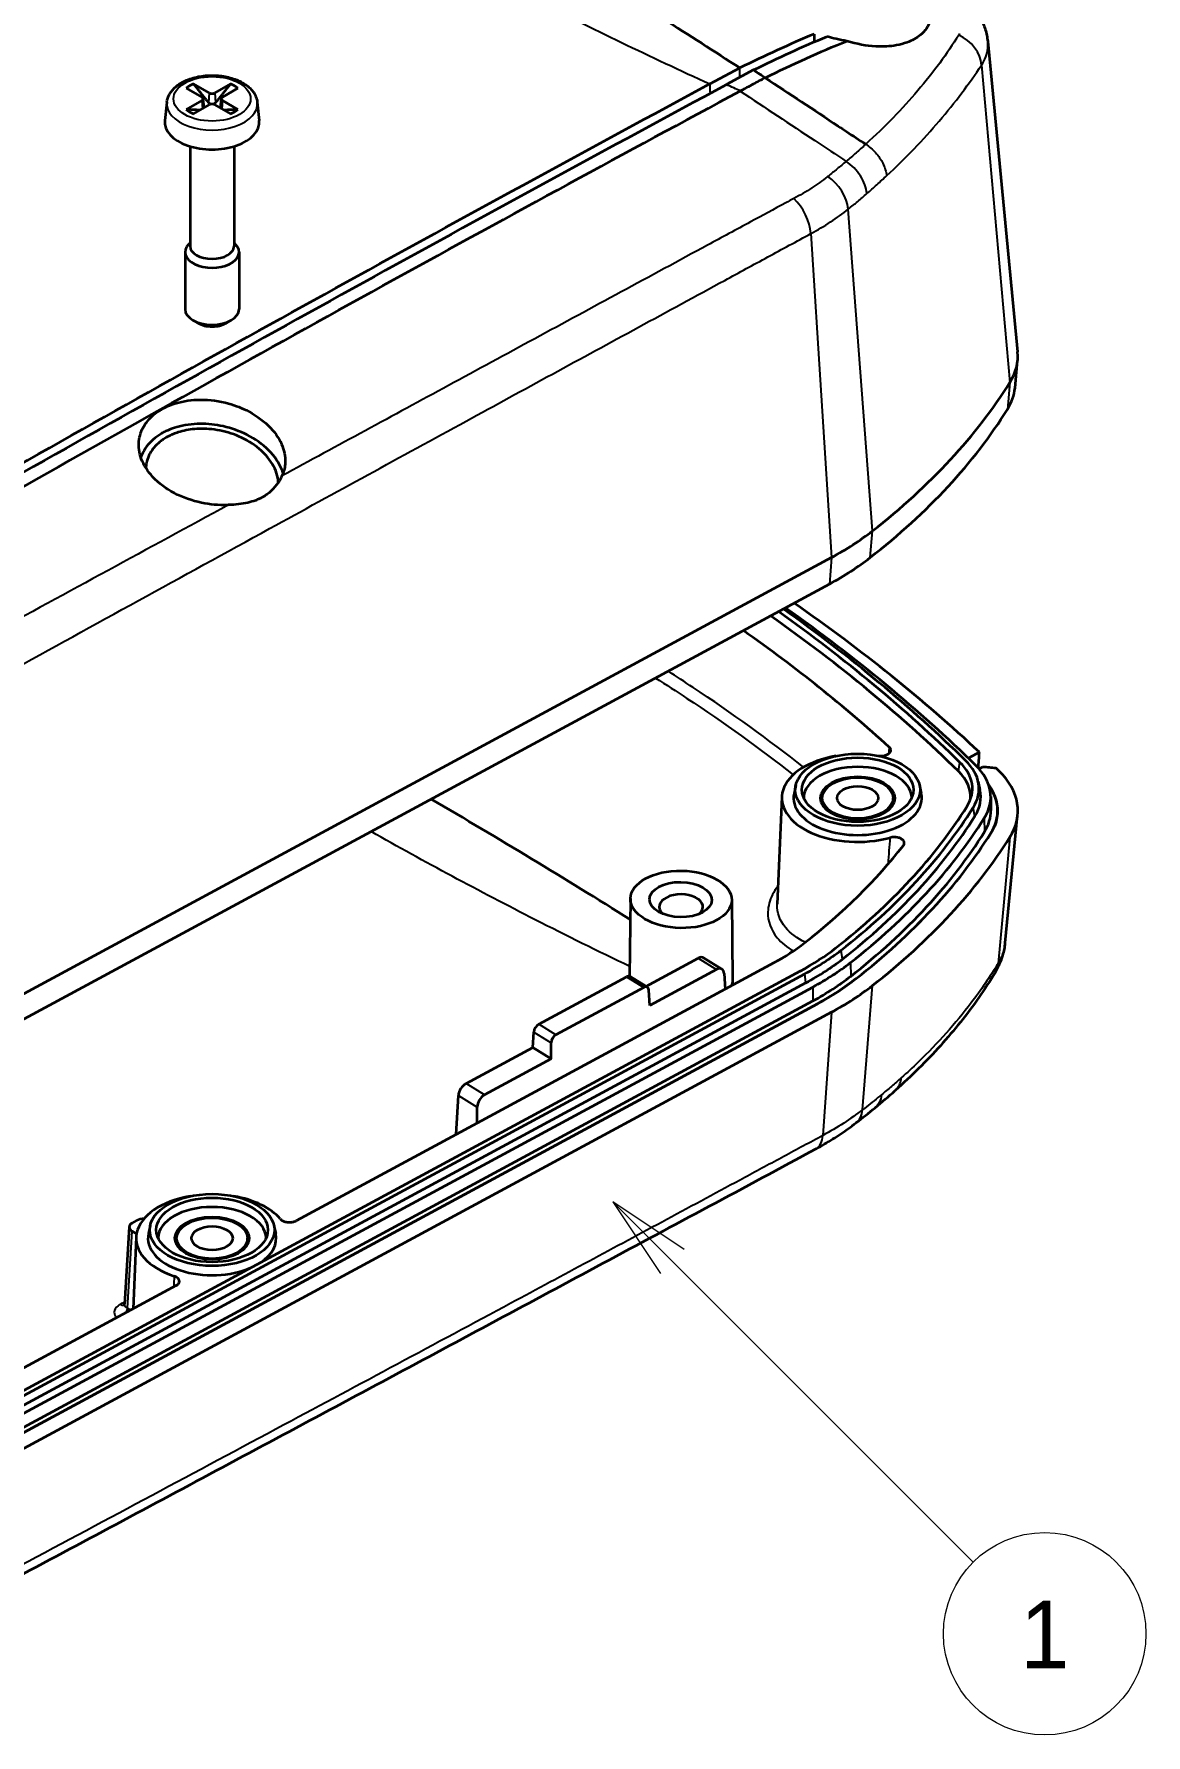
# Model space of a CAD drawing. Header units: millimetres. Extents: x 0 to 1594, y 0 to 281.
# Drawn here: x 292.4 to 325.3, y 104.4 to 154.8 of the extents above; entities that cross this region are included whole.
import ezdxf

# ---------------------------------------------------------------- set-up
doc = ezdxf.new("R2010")
doc.units = ezdxf.units.MM
doc.layers.add('Symbol (TK)', color=100, linetype='Continuous', lineweight=18, true_color=0x00ff3f)
doc.layers.add('Visible (ISO)', color=7, linetype='Continuous', lineweight=35)
doc.layers.add('Visible Narrow (ISO)', color=7, linetype='Continuous', lineweight=25)
doc.styles.add('Note Text (TK2)', font='')
doc.styles.get('Note Text (TK2)').set_extended_font_data('MS PGothic')

# ---------------------------------------------------------------- blocks, each defined once
blk = doc.blocks.new('バルーン1')
at = {"layer": 'Symbol (TK)', "color": 100, "true_color": 0x00ff40}
for p, q in [((325.77, 126.443), (324.002, 128.211)), ((326.123, 126.797), (324.002, 128.211)), ((324.002, 128.211), (325.416, 126.09)), ((325.77, 126.443), (334.689, 117.524))]:
    blk.add_line(p, q, dxfattribs=at)
at = {"layer": 'Symbol (TK)'}
blk.add_circle((336.802, 115.411), 3, dxfattribs=at)
at = {"layer": 'Symbol (TK)', "color": 7, "insert": (336.802, 115.388), "char_height": 2, "attachment_point": 5, "style": 'Note Text (TK2)'}
blk.add_mtext('1', dxfattribs=at)

msp = doc.modelspace()

# ---------------------------------------------------------------- linework, layer by layer
at = {"layer": 'Visible (ISO)'}
for p, q in [((320.613, 154.5914), (321.5005, 145.3982)), ((312.3834, 153.3341), (313.267, 153.8078)), ((313.6755, 153.7483), (312.8706, 153.3167)), ((297.5507, 153.0689), (297.0869, 153.3353)), ((298.1794, 153.3353), (297.7156, 153.0689)), ((296.2941, 152.7923), (296.2358, 152.2494)), ((296.8677, 153.2088), (297.3291, 152.941)), ((297.3291, 152.8458), (296.8677, 152.578)), ((297.3629, 152.8976), (297.392, 152.6267)), ((297.9034, 152.8976), (297.8743, 152.6267)), ((297.9372, 152.941), (298.3986, 153.2088)), ((298.3986, 152.578), (297.9372, 152.8458)), ((298.9722, 152.7923), (299.0304, 152.2494)), ((297.0869, 152.4515), (297.5507, 152.7179)), ((297.7156, 152.7179), (298.1794, 152.4515)), ((296.9831, 151.4835), (296.9831, 148.5252)), ((298.2831, 151.4835), (298.2831, 148.5252)), ((316.9985, 151.549), (316.9987, 151.5488)), ((296.8331, 148.3498), (296.8331, 146.6593)), ((296.9831, 148.6243), (296.9376, 148.578)), ((298.2831, 148.6243), (298.3287, 148.578)), ((298.4331, 148.3498), (298.4331, 146.6593)), ((297.2191, 146.2451), (297.0672, 146.3329)), ((298.0472, 146.2451), (298.1991, 146.3329)), ((321.4219, 144.3272), (321.5005, 145.1412)), ((315.9808, 139.2998), (284.38, 122.2321)), ((315.927, 138.5165), (284.3262, 121.4488)), ((320.3681, 133.5311), (320.0438, 133.3523)), ((320.355, 133.0423), (320.4722, 133.1028)), ((320.3316, 132.6557), (320.384, 132.4145)), ((314.5111, 132.2069), (314.3753, 129.0334)), ((314.9277, 132.5527), (314.8752, 132.3116)), ((315.7104, 131.9855), (315.7104, 132.1748)), ((317.8104, 131.9855), (317.8104, 132.1748)), ((318.5931, 132.5527), (318.6455, 132.3116)), ((320.7022, 132.2172), (320.7066, 131.8089)), ((321.1347, 127.8797), (321.5005, 131.669)), ((310.0277, 129.193), (310.0031, 126.8898)), ((313.0282, 129.1598), (313.0534, 126.797)), ((315.0605, 127.0488), (283.4597, 109.9811)), ((310.4881, 126.5929), (312.0364, 127.4291)), ((312.5805, 127.0933), (310.6013, 126.0243)), ((312.1918, 127.4408), (312.7403, 127.1023)), ((314.2729, 127.2899), (312.834, 126.5128)), ((283.5923, 109.8992), (315.1932, 126.9669)), ((315.2293, 126.6996), (283.6285, 109.6319)), ((283.8304, 109.5073), (315.4313, 126.575)), ((312.834, 126.5128), (305.488, 122.5451)), ((307.3141, 125.4703), (309.9149, 126.875)), ((310.4232, 126.5612), (307.8225, 125.1566)), ((310.0184, 126.8828), (310.5297, 126.5672)), ((312.8064, 126.9709), (312.834, 126.5128)), ((283.8334, 109.0972), (315.4343, 126.1649)), ((283.9701, 109.0129), (315.5709, 126.0806)), ((315.5709, 126.0806), (283.9701, 109.0129)), ((310.6013, 126.0243), (310.5738, 126.4796)), ((315.9808, 125.8276), (284.38, 108.7599)), ((307.1361, 124.7825), (307.1635, 125.2367)), ((305.1568, 123.7135), (307.1361, 124.7825)), ((307.1361, 124.7825), (307.6802, 124.4466)), ((307.6802, 124.4466), (307.6811, 124.9173)), ((307.6802, 124.4466), (305.7009, 123.3776)), ((304.8609, 122.2065), (304.9309, 123.3631)), ((305.488, 122.5451), (305.4889, 123.0187)), ((305.488, 122.5451), (300.1292, 119.6508)), ((295.1766, 119.4681), (295.0381, 117.1787)), ((295.2642, 119.5814), (295.4059, 119.66)), ((295.8004, 119.5092), (295.748, 119.2681)), ((299.4658, 119.5092), (299.5183, 119.2681)), ((295.3952, 119.2656), (295.2643, 119.3412)), ((295.3838, 119.1634), (295.2929, 117.0388)), ((296.5831, 118.942), (296.5831, 119.1313)), ((298.6831, 118.942), (298.6831, 119.1313)), ((296.569, 117.728), (291.457, 114.967))]:
    msp.add_line(p, q, dxfattribs=at)
for centre, major_axis, ratio, start_param, end_param in [((297.6331, 152.8934), (0.9404, 0), 0.5773503, 2.1906089, 2.5217801), ((297.6331, 152.8934), (0.9404, 0), 0.5773503, 0.6198126, 0.9509837), ((297.2462, 152.8934), (0.1169, 0), 0.5773503, 5.5003624, 7.0660083), ((297.6331, 153.1168), (-0.1169, 0), 0.5773503, 0.7879734, 2.3536193), ((297.6331, 152.67), (0.1169, 0), 0.5773503, 0.7879734, 2.3536193), ((298.02, 152.8934), (-0.1169, 0), 0.5773503, 5.5003624, 7.0660083), ((297.6331, 152.1994), (1.4, 0), 0.5773503, 3.0796893, 6.3450887), ((297.6331, 152.8934), (-0.9404, 0), 0.5773503, 0.6198126, 0.9509837), ((297.6331, 152.8934), (-0.9404, 0), 0.5773503, 2.1906089, 2.5217801), ((297.6331, 148.3498), (0.8, 0), 0.5773503, 2.6249056, 6.7998724), ((297.6331, 148.5252), (0.65, 0), 0.5773503, 3.1415927, 6.2831853), ((297.6331, 146.6593), (0.8, 0), 0.5773503, 3.1415927, 6.2831853), ((297.6331, 146.4839), (0.5853, 0), 0.5773503, 3.9265254, 5.4982526), ((317.5067, 145.2697), (4, 0), 0.5773503, 5.9365396, 6.3388646), ((293.0532, 150.3697), (30, 0), 0.5773503, 5.6477295, 5.9365396), ((317.5067, 144.4532), (3.9213, 0), 0.5773503, 5.9365396, 6.227506), ((293.0532, 149.5532), (29.9213, 0), 0.5773503, 5.6477295, 5.9365396), ((309.1492, 143.516), (10, 0), 0.5773503, 5.4644661, 5.6477295), ((309.1492, 142.6995), (9.9213, 0), 0.5773503, 5.4644661, 5.6477295), ((264.9648, 114.5589), (-63.6529, 0), 0.5773503, 3.6744833, 3.8227246), ((264.9648, 114.5589), (-63.8471, 0), 0.5773503, 3.6744833, 3.8229408), ((264.9648, 114.3139), (-64.1956, 0), 0.5773503, 3.6744833, 3.8281629), ((264.9648, 113.9057), (65, 0), 0.5773503, 0.5503171, 0.695341), ((264.9648, 114.3139), (62.5, 0), 0.5773503, 0.5667188, 0.6847903), ((264.9648, 114.3139), (-63.6, 0), 0.5773503, 3.6744833, 3.8275485), ((316.7604, 132.1748), (-2.25, 0), 0.5773503, 5.0000969, 8.2922253), ((316.7604, 132.1748), (1.6, 0), 0.5773503, 0.0058395, 3.1357532), ((317.5067, 132.4507), (2.6529, 0), 0.5773503, 5.9365396, 6.8160759), ((317.5067, 132.4507), (2.8471, 0), 0.5773503, 5.9365396, 6.8160759), ((317.5067, 132.2058), (3.1956, 0), 0.5773503, 5.9365396, 6.8160759), ((264.9648, 113.9057), (65, 0), 0.5773503, 0.5328906, 0.535958), ((317.5067, 132.2058), (2.6, 0), 0.5773503, 6.2388096, 6.8160759), ((317.5067, 131.7975), (4, 0), 0.5773503, 5.9365396, 6.8160759), ((316.7604, 132.1748), (1.9, 0), 0.5773503, 3.0165853, 6.4081926), ((316.7604, 131.9299), (-1.0768, 0), 0.5773503, 6.0596329, 6.1409876), ((316.7604, 131.9299), (1.0768, 0), 0.5773503, 0.1421977, 0.2235525), ((317.5067, 132.2058), (2.9, 0), 0.5773503, 5.9365396, 6.4081926), ((317.5067, 131.7975), (3.4, 0), 0.5773503, 5.9365396, 6.6776499), ((293.0532, 137.5507), (28.6529, 0), 0.5773503, 5.6477295, 5.9365396), ((293.0532, 137.5507), (28.8471, 0), 0.5773503, 5.6477295, 5.9365396), ((293.0532, 137.3057), (28.9, 0), 0.5773503, 5.6477295, 5.9365396), ((293.0532, 137.3057), (29.1956, 0), 0.5773503, 5.6477295, 5.9365396), ((317.5067, 131.7975), (3.2, 0), 0.5773503, 5.9365396, 6.2893562), ((293.0532, 136.8975), (29.2, 0), 0.5773503, 5.6477295, 5.9365396), ((293.0532, 136.8975), (29.4, 0), 0.5773503, 5.6477293, 5.9365495), ((293.0532, 136.8975), (29.4, 0), 0.5773503, 5.6477295, 5.9365396), ((293.0532, 137.3057), (-27.5, 0), 0.5773503, 2.5061369, 2.7173736), ((293.0532, 136.8975), (30, 0), 0.5773503, 5.6477295, 5.9365396), ((311.5278, 128.9497), (-0.6474, 0), 0.5773503, 2.5397022, 6.8755058), ((309.1492, 130.4521), (-7.5, 0), 0.5773503, 2.3228735, 2.5061369), ((309.1492, 130.697), (8.6529, 0), 0.5773503, 5.4644661, 5.6477295), ((309.1492, 130.697), (8.8471, 0), 0.5773503, 5.4644661, 5.6477295), ((312.0292, 127.1886), (-0.165, -0.2507), 0.5757757, 3.1583731, 3.9609963), ((312.5877, 126.844), (0.1495, 0.2602), 0.6160488, 5.5305745, 7.0664642), ((309.1492, 130.4521), (-8.9, 0), 0.5773503, 2.3228735, 2.5061369), ((309.1492, 130.4521), (9.1956, 0), 0.5773503, 5.4644661, 5.6477295), ((309.9101, 126.7146), (-0.11, -0.1671), 0.5757757, 3.1583731, 3.9609963), ((310.428, 126.395), (0.0997, 0.1735), 0.6160488, 5.5305745, 7.0664642), ((311.5278, 126.7859), (1.5257, 0), 0.5773503, 6.0887925, 6.1255679), ((309.1492, 130.0438), (9.2, 0), 0.5773503, 5.4644661, 5.6477295), ((309.1492, 130.0438), (-9.4, 0), 0.5773503, 2.3228735, 2.5061369), ((309.1492, 130.0438), (-10, 0), 0.5773503, 2.3228735, 2.5061369), ((307.3093, 125.3099), (-0.11, -0.1671), 0.5757757, 3.9609963, 5.496886), ((307.8272, 124.9903), (0.0997, 0.1735), 0.6160488, 0.7832789, 2.3191687), ((305.1496, 123.4729), (-0.165, -0.2507), 0.5757757, 3.9609963, 5.496886), ((293.2956, 131.4331), (-29.3889, -1.7568), 0.5527787, 2.491495, 2.5274079), ((305.7081, 123.1283), (0.1495, 0.2602), 0.6160488, 0.7832789, 2.3191687), ((293.1708, 131.9003), (-29.5404, -1.2556), 0.5612874, 2.468591, 2.5011041), ((297.6331, 119.1313), (-2.25, 0), 0.5773503, 5.0000969, 7.3330832), ((297.6331, 119.1313), (1.6, 0), 0.5773503, 0.0058395, 3.1357532), ((297.6331, 119.1313), (2.25, 0), 0.5773503, 0.4542564, 1.2830884), ((295.4766, 119.4589), (-0.3002, 0.0051), 0.5658446, 5.5079399, 7.078188), ((295.6177, 119.5373), (0.3, -0.0047), 0.5672385, 1.5836172, 2.3638685), ((297.6331, 119.1313), (-1.9, 0), 0.5773503, 6.158178, 8.5092282), ((297.6331, 118.8863), (-1.0768, 0), 0.5773503, 6.0596329, 6.1409876), ((297.6331, 118.8863), (1.0768, 0), 0.5773503, 0.1421977, 0.2235525), ((297.6331, 119.1313), (1.9, 0), 0.5773503, 5.5612968, 6.4081926)]:
    msp.add_ellipse(centre, major_axis=major_axis, ratio=ratio, start_param=start_param, end_param=end_param, dxfattribs=at)
for centre, major_axis, ratio in [((316.7604, 132.4198), (1.8471, 0), 0.5773503), ((316.7604, 132.4198), (1.6529, 0), 0.5773503), ((316.7604, 132.1748), (1.1, 0), 0.5773503), ((316.7604, 132.1748), (1.05, 0), 0.5773503), ((316.7604, 132.1748), (0.6105, 0), 0.5773503), ((311.528, 129.1712), (1.5002, -0.0245), 0.5661622), ((311.5152, 129.1641), (-0.9212, 0.0149), 0.5661641), ((297.6331, 119.3762), (1.8471, 0), 0.5773503), ((297.6331, 119.3762), (1.6529, 0), 0.5773503), ((297.6331, 119.1313), (1.1, 0), 0.5773503), ((297.6331, 119.1313), (1.05, 0), 0.5773503), ((297.6331, 119.1313), (0.6105, 0), 0.5773503)]:
    msp.add_ellipse(centre, major_axis=major_axis, ratio=ratio, dxfattribs=at)
for points, knots in [([(292.358, 165.8796), (294.0497, 165.0163), (297.695, 163.0983), (303.1579, 160.0432), (308.4495, 156.8891), (311.7717, 154.7845), (313.267, 153.8078)], [0.1105635, 0.1105635, 0.1105635, 0.1105635, 0.7879015, 1.5898823, 2.391863, 3.0692011, 3.0692011, 3.0692011, 3.0692011]), ([(318.9234, 155.4928), (318.9266, 155.4681), (318.9285, 155.4434), (318.9341, 155.2628), (318.8896, 155.1119), (318.7493, 154.9055), (318.6875, 154.8388), (318.56, 154.7351), (318.5003, 154.6951), (318.3704, 154.6234), (318.3004, 154.5917), (318.127, 154.5282), (318.0206, 154.4996), (317.7179, 154.4445), (317.512, 154.4329), (317.0165, 154.46), (316.7254, 154.5152), (316.4414, 154.6067)], [-0.39638899, -0.39638899, -0.39638899, -0.39638899, -0.38375, -0.38375, -0.30348239, -0.30348239, -0.2606365, -0.2606365, -0.22954791, -0.22954791, -0.19877585, -0.19877585, -0.15814432, -0.15814432, -0.0897972, -0.0897972, -0.00017084, -0.00017084, -0.00017084, -0.00017084]), ([(320.3181, 155.4233), (320.3485, 155.3756), (320.3773, 155.3263), (320.4311, 155.2244), (320.4561, 155.1719), (320.5015, 155.0637), (320.522, 155.0078), (320.5579, 154.8932), (320.5732, 154.8344), (320.5977, 154.7144), (320.607, 154.6532), (320.613, 154.5914)], [-0.151432059, -0.151432059, -0.151432059, -0.151432059, -0.138094225, -0.138094225, -0.12475639, -0.12475639, -0.111418556, -0.111418556, -0.098080722, -0.098080722, -0.084742887, -0.084742887, -0.084742887, -0.084742887]), ([(316.4414, 154.6067), (316.3351, 154.623), (316.2301, 154.6431), (316.0339, 154.6886), (315.9426, 154.7131), (315.8539, 154.7406)], [-0.062301766, -0.062301766, -0.062301766, -0.062301766, -0.029969998, -0.029969998, -0.000655808, -0.000655808, -0.000655808, -0.000655808]), ([(312.3834, 153.3341), (305.421, 149.5838), (298.4593, 145.7423), (286.0713, 138.7438), (280.6449, 135.6225), (275.2205, 132.447)], [-5.7302307, -5.7302307, -5.7302307, -5.7302307, -2.8797642, -2.8797642, -0.6567694, -0.6567694, -0.6567694, -0.6567694]), ([(275.6674, 132.4027), (281.1168, 135.5942), (286.5684, 138.7307), (298.9698, 145.7374), (305.9199, 149.5727), (312.8706, 153.3167)], [-5.13567, -5.13567, -5.13567, -5.13567, -2.9023779, -2.9023779, -0.0567149, -0.0567149, -0.0567149, -0.0567149]), ([(296.2941, 152.7923), (296.3032, 152.8768), (296.331, 152.9588), (296.4209, 153.1178), (296.4866, 153.1929), (296.6548, 153.3336), (296.7618, 153.3963), (297.002, 153.4979), (297.1362, 153.536), (297.4149, 153.5835), (297.5592, 153.5931), (297.845, 153.584), (297.9865, 153.5654), (298.2551, 153.5006), (298.3821, 153.4543), (298.6096, 153.3347), (298.7101, 153.2613), (298.8645, 153.0927), (298.9215, 152.9988), (298.9614, 152.8621), (298.9684, 152.8274), (298.9722, 152.7923)], [0.8473015, 0.8473015, 0.8473015, 0.8473015, 1.1008997, 1.1008997, 1.3894034, 1.3894034, 1.7237101, 1.7237101, 2.0693038, 2.0693038, 2.4112778, 2.4112778, 2.7518334, 2.7518334, 3.0950069, 3.0950069, 3.4402909, 3.4402909, 3.7598094, 3.7598094, 3.8650875, 3.8650875, 3.8650875, 3.8650875]), ([(314.0189, 153.5157), (313.9023, 153.4534), (313.7855, 153.391), (313.5433, 153.2616), (313.4175, 153.1944), (313.2919, 153.1272)], [0.005996759, 0.005996759, 0.005996759, 0.005996759, 0.053656848, 0.053656848, 0.10501603, 0.10501603, 0.10501603, 0.10501603]), ([(314.0189, 153.5157), (314.7402, 153.0398), (315.4618, 152.5635), (316.2676, 152.0315), (316.3475, 151.9788), (316.4245, 151.9279)], [0.00731469, 0.00731469, 0.00731469, 0.00731469, 0.27663551, 0.27663551, 0.30823551, 0.30823551, 0.30823551, 0.30823551]), ([(313.2822, 153.1219), (306.5369, 149.499), (299.5935, 145.6661), (288.918, 139.6399), (285.4204, 137.6429), (281.4881, 135.372), (281.051, 135.1193), (279.0904, 133.9835), (277.5625, 133.0933), (275.9442, 132.1462), (275.8658, 132.1003), (275.7873, 132.0543)], [0.0572676, 0.0572676, 0.0572676, 0.0572676, 2.8114963, 2.8114963, 4.1536633, 4.1536633, 4.320595, 4.320595, 4.8983352, 4.8983352, 4.9277731, 4.9277731, 4.9277731, 4.9277731]), ([(297.5916, 152.7331), (297.5788, 152.7381), (297.5668, 152.7453), (297.5471, 152.7605), (297.5378, 152.7694), (297.5297, 152.7793)], [0.0787304884, 0.0787304884, 0.0787304884, 0.0787304884, 0.082614617, 0.082614617, 0.0863321635, 0.0863321635, 0.0863321635, 0.0863321635]), ([(297.7365, 152.7793), (297.7284, 152.7694), (297.7192, 152.7605), (297.6995, 152.7453), (297.6875, 152.7381), (297.6746, 152.7331)], [0.0629908796, 0.0629908796, 0.0629908796, 0.0629908796, 0.066708426, 0.066708426, 0.0705925547, 0.0705925547, 0.0705925547, 0.0705925547]), ([(298.1169, 140.8582), (298.1063, 140.8576), (298.0957, 140.8571), (297.8326, 140.8468), (297.5732, 140.8695), (297.0347, 140.9831), (296.7621, 141.0809), (296.2682, 141.3416), (296.0522, 141.5031), (295.7232, 141.8541), (295.6061, 142.0381), (295.4724, 142.4023), (295.4486, 142.5791), (295.4825, 142.9041), (295.531, 143.0515), (295.6779, 143.3036), (295.7666, 143.4102), (295.923, 143.5482), (295.975, 143.5883), (296.0547, 143.6423), (296.0794, 143.6581), (296.1233, 143.6846), (296.1421, 143.6955), (296.181, 143.717), (296.2011, 143.7277), (296.252, 143.7535), (296.2832, 143.7683), (296.3948, 143.8175), (296.4786, 143.8482), (296.7917, 143.9414), (297.0378, 143.9762), (297.2924, 143.9774)], [-0.70555524, -0.70555524, -0.70555524, -0.70555524, -0.7022825, -0.7022825, -0.62440453, -0.62440453, -0.53713544, -0.53713544, -0.44870379, -0.44870379, -0.36699554, -0.36699554, -0.29248674, -0.29248674, -0.2265166, -0.2265166, -0.17113165, -0.17113165, -0.14645323, -0.14645323, -0.1357353, -0.1357353, -0.12793501, -0.12793501, -0.11986928, -0.11986928, -0.1078512, -0.1078512, -0.0777574, -0.0777574, 0, 0, 0, 0]), ([(297.2924, 143.9774), (297.5681, 143.9787), (297.8483, 143.9404), (298.3299, 143.8071), (298.5327, 143.7266), (298.9718, 143.4941), (299.1914, 143.329), (299.5263, 142.9714), (299.6462, 142.7846), (299.785, 142.4173), (299.8114, 142.2401), (299.7856, 141.9477), (299.7547, 141.8311), (299.7042, 141.7205)], [-1.38134637, -1.38134637, -1.38134637, -1.38134637, -1.29715886, -1.29715886, -1.23094713, -1.23094713, -1.14173378, -1.14173378, -1.05970893, -1.05970893, -0.98529989, -0.98529989, -0.93334558, -0.93334558, -0.93334558, -0.93334558]), ([(297.2802, 143.2616), (297.037, 143.2595), (296.8018, 143.2265), (296.5022, 143.1398), (296.4224, 143.1116), (296.3089, 143.0635), (296.2725, 143.0468), (296.2163, 143.0188), (296.1957, 143.0081), (296.1578, 142.9874), (296.1404, 142.9775), (296.102, 142.9548), (296.0812, 142.9419), (296.0218, 142.9032), (295.9844, 142.8766), (295.7899, 142.7247), (295.6673, 142.5786), (295.5607, 142.3684), (295.5398, 142.3181), (295.5228, 142.2669)], [-1.37656027, -1.37656027, -1.37656027, -1.37656027, -1.30223007, -1.30223007, -1.27379365, -1.27379365, -1.25990085, -1.25990085, -1.25171181, -1.25171181, -1.24452103, -1.24452103, -1.23563499, -1.23563499, -1.21858453, -1.21858453, -1.14268091, -1.14268091, -1.11952256, -1.11952256, -1.11952256, -1.11952256]), ([(299.7382, 141.8039), (299.7289, 141.8337), (299.7185, 141.8635), (299.6255, 142.1027), (299.4881, 142.3048), (299.1292, 142.6597), (298.9153, 142.8119), (298.4525, 143.0469), (298.2117, 143.1332), (297.7362, 143.2388), (297.5064, 143.2636), (297.2802, 143.2616)], [-0.33279403, -0.33279403, -0.33279403, -0.33279403, -0.32012857, -0.32012857, -0.23077876, -0.23077876, -0.14618113, -0.14618113, -0.06913978, -0.06913978, 0, 0, 0, 0]), ([(296.303, 142.8728), (296.2944, 142.8681), (296.2859, 142.8633), (296.2551, 142.8455), (296.2333, 142.8322), (296.1783, 142.7969), (296.1461, 142.7742), (296.0291, 142.6848), (295.9542, 142.6118), (295.787, 142.4007), (295.7181, 142.2538), (295.678, 142.0524), (295.6722, 142.0054), (295.6698, 141.9581)], [-1.24899794, -1.24899794, -1.24899794, -1.24899794, -1.24550074, -1.24550074, -1.23623581, -1.23623581, -1.22162611, -1.22162611, -1.18090262, -1.18090262, -1.11286529, -1.11286529, -1.0924861, -1.0924861, -1.0924861, -1.0924861]), ([(299.5921, 141.5208), (299.584, 141.7056), (299.5248, 141.8931), (299.3101, 142.2571), (299.1536, 142.4299), (298.7806, 142.7178), (298.573, 142.8345), (298.1405, 143.0045), (297.9217, 143.0615), (297.5009, 143.1185), (297.302, 143.1237), (296.9415, 143.0916), (296.7801, 143.0598), (296.5793, 142.9959), (296.5304, 142.9782), (296.4448, 142.9431), (296.4078, 142.9264), (296.3484, 142.8971), (296.3255, 142.8852), (296.303, 142.8728)], [-0.45495497, -0.45495497, -0.45495497, -0.45495497, -0.37625554, -0.37625554, -0.29514698, -0.29514698, -0.22082438, -0.22082438, -0.15336289, -0.15336289, -0.09326348, -0.09326348, -0.04078835, -0.04078835, -0.02322465, -0.02322465, -0.00914501, -0.00914501, 0, 0, 0, 0]), ([(299.7042, 141.7205), (299.6913, 141.6923), (299.6771, 141.6639), (299.5742, 141.4746), (299.4417, 141.305), (299.2261, 141.1486), (299.1952, 141.1281), (299.1534, 141.1028), (299.1434, 141.0969), (299.1271, 141.0876), (299.121, 141.0842), (299.1092, 141.0778), (299.1037, 141.0747), (299.0909, 141.068), (299.0838, 141.0642), (299.062, 141.0532), (299.0473, 141.046), (298.9978, 141.0229), (298.9623, 141.0081), (298.8523, 140.967), (298.7756, 140.9447), (298.514, 140.8859), (298.3193, 140.8684), (298.1169, 140.8582)], [0, 0, 0, 0, 0.01323754, 0.01323754, 0.08846505, 0.08846505, 0.10053075, 0.10053075, 0.10428678, 0.10428678, 0.10655799, 0.10655799, 0.10859636, 0.10859636, 0.11118283, 0.11118283, 0.11640616, 0.11640616, 0.1285621, 0.1285621, 0.15318172, 0.15318172, 0.2095159, 0.2095159, 0.2095159, 0.2095159]), ([(317.3838, 133.4236), (317.4146, 133.4201), (317.4463, 133.4195), (317.5165, 133.4243), (317.554, 133.4314), (317.6222, 133.4534), (317.6522, 133.4681), (317.7006, 133.5033), (317.7185, 133.5235), (317.7402, 133.5667), (317.7436, 133.5893), (317.7369, 133.6249), (317.7318, 133.638), (317.7165, 133.6632), (317.7064, 133.6752), (317.694, 133.6865)], [0.002346164, 0.002346164, 0.002346164, 0.002346164, 0.011802966, 0.011802966, 0.023548768, 0.023548768, 0.035239827, 0.035239827, 0.046909921, 0.046909921, 0.058604261, 0.058604261, 0.065534315, 0.065534315, 0.072469949, 0.072469949, 0.072469949, 0.072469949]), ([(320.4722, 133.1028), (320.5353, 133.0973), (320.5983, 133.0918), (320.7244, 133.0808), (320.7874, 133.0753), (320.8505, 133.0698)], [0, 0, 0, 0, 0.019126809, 0.019126809, 0.038254604, 0.038254604, 0.038254604, 0.038254604]), ([(320.6455, 132.552), (320.7576, 132.3966), (320.8349, 132.2331), (320.9128, 131.9068), (320.9169, 131.7459), (320.8579, 131.4309), (320.7966, 131.2779), (320.7045, 131.1308)], [0.04714615, 0.04714615, 0.04714615, 0.04714615, 0.13502289, 0.13502289, 0.21832505, 0.21832505, 0.29962771, 0.29962771, 0.29962771, 0.29962771]), ([(318.1156, 130.7705), (318.1318, 130.7913), (318.1409, 130.8136), (318.1436, 130.8589), (318.1372, 130.8814), (318.11, 130.9237), (318.0894, 130.943), (318.0366, 130.976), (318.0049, 130.9894), (317.9344, 131.0083), (317.8962, 131.0138), (317.8329, 131.0155), (317.8085, 131.0144), (317.7606, 131.0089), (317.7373, 131.0045), (317.7152, 130.9985)], [0, 0, 0, 0, 0.011808933, 0.011808933, 0.023556598, 0.023556598, 0.035244638, 0.035244638, 0.04690862, 0.04690862, 0.0585973, 0.0585973, 0.065919444, 0.065919444, 0.073247137, 0.073247137, 0.073247137, 0.073247137]), ([(320.8417, 127.0176), (320.8717, 127.0673), (320.9007, 127.1195), (320.9547, 127.227), (320.9796, 127.2824), (321.0249, 127.3958), (321.0452, 127.4538), (321.0804, 127.5723), (321.0954, 127.6327), (321.1195, 127.7551), (321.1286, 127.8171), (321.1347, 127.8797)], [-0.210650501, -0.210650501, -0.210650501, -0.210650501, -0.195350781, -0.195350781, -0.180051061, -0.180051061, -0.164751341, -0.164751341, -0.149451621, -0.149451621, -0.1341519, -0.1341519, -0.1341519, -0.1341519]), ([(320.8417, 127.0176), (320.6856, 126.7592), (320.5211, 126.5078), (320.1752, 126.0146), (319.9937, 125.773), (319.6141, 125.2982), (319.416, 125.0651), (319.0033, 124.6068), (318.7888, 124.3817), (318.3439, 123.9392), (318.1135, 123.7219), (317.8753, 123.5086)], [0, 0, 0, 0, 0.12613283, 0.12613283, 0.25226566, 0.25226566, 0.37839849, 0.37839849, 0.50453132, 0.50453132, 0.63066415, 0.63066415, 0.63066415, 0.63066415]), ([(316.7144, 126.8226), (316.5439, 126.6892), (316.363, 126.5603), (315.9812, 126.3126), (315.7806, 126.1938), (315.5709, 126.0806)], [0, 0, 0, 0, 0.08614831, 0.08614831, 0.17229659, 0.17229659, 0.17229659, 0.17229659]), ([(315.5271, 121.783), (315.6125, 121.8295), (315.6967, 121.8769), (315.8625, 121.9734), (315.9441, 122.0226), (316.1047, 122.1227), (316.1836, 122.1737), (316.3388, 122.2773), (316.415, 122.33), (316.5645, 122.4372), (316.6386, 122.4923), (316.7093, 122.5468)], [-0.1582164, -0.1582164, -0.1582164, -0.1582164, -0.12657312, -0.12657312, -0.09492984, -0.09492984, -0.06328656, -0.06328656, -0.03164328, -0.03164328, 0, 0, 0, 0]), ([(315.5271, 121.783), (313.3751, 120.6123), (311.3099, 119.5111), (307.0965, 117.2461), (304.99, 116.1151), (300.777, 113.8564), (298.6707, 112.7287), (294.4582, 110.4765), (292.352, 109.352), (288.14, 107.1064), (286.0484, 105.9886), (283.9269, 104.8654)], [0, 0, 0, 0, 0.8654658, 0.8654658, 1.7309317, 1.7309317, 2.5963975, 2.5963975, 3.4618634, 3.4618634, 4.3273292, 4.3273292, 4.3273292, 4.3273292]), ([(299.655, 119.7013), (299.6721, 119.681), (299.696, 119.6628), (299.7544, 119.6328), (299.7884, 119.6213), (299.862, 119.6064), (299.901, 119.6032), (299.975, 119.6054), (300.0094, 119.61), (300.0739, 119.6259), (300.1036, 119.637), (300.1292, 119.6508)], [0, 0, 0, 0, 0.011735838, 0.011735838, 0.023449996, 0.023449996, 0.035151696, 0.035151696, 0.045673129, 0.045673129, 0.056199192, 0.056199192, 0.056199192, 0.056199192]), ([(296.569, 117.728), (296.5976, 117.7434), (296.6207, 117.7619), (296.6532, 117.8029), (296.6623, 117.8251), (296.6654, 117.8701), (296.6593, 117.8926), (296.6339, 117.9327), (296.6162, 117.9504), (296.571, 117.9814), (296.5438, 117.9944), (296.5134, 118.0045)], [0, 0, 0, 0, 0.011735315, 0.011735315, 0.023448795, 0.023448795, 0.035149755, 0.035149755, 0.045672653, 0.045672653, 0.056199187, 0.056199187, 0.056199187, 0.056199187]), ([(295.0245, 117.1347), (295.0245, 117.1347), (295.0252, 117.1355), (295.0279, 117.1399), (295.0307, 117.1451), (295.0355, 117.1596), (295.0375, 117.1689), (295.0381, 117.1787)], [0.021430955, 0.021430955, 0.021430955, 0.021430955, 0.027021352, 0.027021352, 0.036028469, 0.036028469, 0.045035587, 0.045035587, 0.045035587, 0.045035587])]:
    msp.add_open_spline(points, degree=3, knots=knots, dxfattribs=at)
for points in [[(315.4729, 154.8138), (314.7402, 154.5095), (314.0044, 154.174), (313.267, 153.8078)], [(313.6755, 153.7483), (314.4038, 154.1096), (315.1304, 154.4406), (315.8539, 154.7406)], [(315.4729, 154.8138), (315.4742, 154.7364), (315.4754, 154.6589), (315.4766, 154.5815)], [(314.0237, 153.519), (314.8324, 153.9197), (315.6391, 154.2824), (316.4414, 154.6067)], [(313.6755, 153.7483), (313.8014, 153.6655), (313.9175, 153.589), (314.0237, 153.519)], [(314.0189, 153.5157), (314.0205, 153.5168), (314.0221, 153.5179), (314.0237, 153.519)], [(313.2822, 153.1219), (313.2854, 153.1237), (313.2887, 153.1254), (313.2919, 153.1272)], [(316.4245, 151.9279), (316.6251, 151.7955), (316.8059, 151.6762), (316.9985, 151.549)], [(320.3357, 133.0638), (320.3465, 133.2196), (320.3573, 133.3754), (320.3681, 133.5311)], [(310.0212, 128.5747), (308.0911, 129.7849), (306.1184, 130.9773), (304.1247, 132.142)], [(313.0534, 126.797), (313.054, 126.7472), (313.0477, 126.6972), (313.0346, 126.6477)], [(313.0569, 126.6331), (313.0495, 126.638), (313.042, 126.6428), (313.0346, 126.6477)], [(317.8732, 123.5067), (317.8739, 123.5073), (317.8746, 123.508), (317.8753, 123.5086)], [(317.2777, 122.9987), (317.2776, 122.9987), (317.2776, 122.9987), (317.2776, 122.9986)]]:
    msp.add_open_spline(points, degree=3, dxfattribs=at)
for points, weights in [([(297.5297, 152.7793), (297.423, 152.9092), (297.0869, 153.3353)], [2.55942529588, 1.88942949743, 1]), ([(298.1794, 153.3353), (297.8433, 152.9092), (297.7365, 152.7793)], [1, 1.88942949741, 2.55942529585]), ([(297.2726, 152.5582), (297.1524, 152.5623), (296.8677, 152.578)], [2.05991435985, 1.57596636189, 1]), ([(298.3986, 152.578), (298.1138, 152.5623), (297.9936, 152.5582)], [1, 1.57596636188, 2.05991435984])]:
    msp.add_rational_spline(points, weights, degree=2, dxfattribs=at)
at = {"layer": 'Visible Narrow (ISO)'}
for p, q in [((320.4318, 153.8917), (321.2687, 144.4851)), ((297.3291, 152.8458), (297.3469, 152.6009)), ((297.5507, 153.0689), (297.5297, 152.7793)), ((297.7156, 153.0689), (297.7365, 152.7793)), ((297.9372, 152.8458), (297.9193, 152.6009)), ((317.1972, 140.0892), (316.4812, 149.6242)), ((315.3734, 148.8987), (315.9808, 139.2998)), ((321.2687, 144.4851), (321.1947, 143.684)), ((317.1339, 139.2996), (317.1972, 140.0892)), ((315.9808, 139.2998), (315.927, 138.5165)), ((319.7462, 132.9684), (319.7917, 133.2288)), ((320.2342, 131.6369), (320.1844, 131.8923)), ((320.5122, 131.5789), (320.5163, 131.1698)), ((321.2687, 131.0129), (320.9233, 127.275)), ((316.312, 127.4022), (316.2694, 127.6653)), ((312.0364, 127.4291), (312.5805, 127.0933)), ((316.5499, 127.3009), (316.5534, 126.8911)), ((309.9149, 126.875), (310.4232, 126.5612)), ((315.2293, 126.6996), (315.1932, 126.9669)), ((315.4313, 126.575), (315.4343, 126.1649)), ((316.9017, 122.9336), (317.1972, 126.617)), ((315.9808, 125.8276), (315.7302, 122.1771)), ((307.1635, 125.2367), (307.6811, 124.9173)), ((307.8225, 125.1566), (307.3141, 125.4703)), ((305.7009, 123.3776), (305.1568, 123.7135)), ((304.9309, 123.3631), (305.4889, 123.0187)), ((295.1262, 117.0588), (295.2643, 119.3412))]:
    msp.add_line(p, q, dxfattribs=at)
for centre, major_axis, ratio, start_param, end_param in [((319.4942, 154.0232), (0.8291, -0.5591), 0.7903929, 0.5531539, 1.7818426), ((297.6331, 152.7443), (-1.3416, 0), 0.5773503, 6.221282, 9.4866813), ((315.6789, 149.9018), (0.6276, -0.7785), 0.6487117, 0.7675295, 1.9993493), ((314.6924, 149.2549), (0.4713, -0.882), 0.5603083, 0.8825309, 2.1187142), ((319.9857, 127.5347), (0.8559, -0.5171), 0.7505366, 0, 0.3575016), ((316.0994, 123.3392), (0.6099, -0.7925), 0.6635956, 0, 0.6252115), ((315.0492, 122.6615), (0.4779, -0.8784), 0.5554175, 0, 0.7212836), ((294.9137, 117.4218), (0.145, -0.2626), 0.5898886, 5.5128024, 6.1209003), ((294.9142, 116.9449), (-0.149, -0.2604), 0.5797118, 1.8551212, 2.3190809)]:
    msp.add_ellipse(centre, major_axis=major_axis, ratio=ratio, start_param=start_param, end_param=end_param, dxfattribs=at)
msp.add_ellipse((297.6331, 152.8934), major_axis=(-1.1424, 0), ratio=0.5773503, dxfattribs=at)
for points, knots in [([(291.5375, 165.3695), (292.9345, 164.3497), (296.0975, 162.169), (301.3043, 158.973), (306.84, 155.9668), (310.6171, 154.1407), (312.3834, 153.3341)], [0.1119109, 0.1119109, 0.1119109, 0.1119109, 0.7874573, 1.5889367, 2.3904161, 3.0659625, 3.0659625, 3.0659625, 3.0659625]), ([(319.7526, 154.7811), (319.4095, 154.2297), (319.001, 153.677), (318.0785, 152.5944), (317.5634, 152.0639), (316.9987, 151.5488)], [-0.61857471, -0.61857471, -0.61857471, -0.61857471, -0.30928736, -0.30928736, -0.00033602, -0.00033602, -0.00033602, -0.00033602]), ([(320.4318, 153.8917), (320.5346, 154.0479), (320.5964, 154.2188), (320.6195, 154.4579), (320.6193, 154.5245), (320.6127, 154.5914)], [0, 0, 0, 0, 0.061349541, 0.061349541, 0.084742887, 0.084742887, 0.084742887, 0.084742887]), ([(317.6157, 150.6133), (318.186, 151.1422), (318.7073, 151.6852), (319.6477, 152.7868), (320.0663, 153.3483), (320.4318, 153.8917)], [0.00088272, 0.00088272, 0.00088272, 0.00088272, 0.30928736, 0.30928736, 0.61857471, 0.61857471, 0.61857471, 0.61857471]), ([(313.2822, 153.1219), (314.02, 152.6329), (314.7581, 152.1436), (315.8114, 151.4452), (316.1131, 151.2451), (316.4216, 151.0405)], [-0.65644683, -0.65644683, -0.65644683, -0.65644683, -0.33276736, -0.33276736, -0.19428658, -0.19428658, -0.19428658, -0.19428658]), ([(316.9985, 151.549), (316.9519, 151.5061), (316.9049, 151.4634), (316.8097, 151.3778), (316.7614, 151.3349), (316.7129, 151.2921), (316.6649, 151.2498), (316.6167, 151.2077), (316.5196, 151.1239), (316.4707, 151.0821), (316.4216, 151.0405)], [-0.10265177, -0.10265177, -0.10265177, -0.10265177, -0.07708521, -0.07708521, -0.05118018, -0.05118018, -0.05118018, -0.02559009, -0.02559009, -0.00002117, -0.00002117, -0.00002117, -0.00002117]), ([(316.9987, 151.5488), (317.1048, 151.4811), (317.2041, 151.3964), (317.3781, 151.2028), (317.4512, 151.0956), (317.5362, 150.9232), (317.5607, 150.8613), (317.5974, 150.7382), (317.6095, 150.6772), (317.6154, 150.6164), (317.6156, 150.6148), (317.6157, 150.6133)], [-0.12094682, -0.12094682, -0.12094682, -0.12094682, -0.08188263, -0.08188263, -0.04281726, -0.04281726, -0.02140889, -0.02140889, 0, 0, 0.00056281, 0.00056281, 0.00056281, 0.00056281]), ([(316.4216, 151.0405), (316.3329, 150.9653), (316.2432, 150.8907), (316.0618, 150.7424), (315.9701, 150.6688), (315.8775, 150.5956)], [-0.092259807, -0.092259807, -0.092259807, -0.092259807, -0.046140482, -0.046140482, 0, 0, 0, 0]), ([(317.0342, 150.0866), (317.0266, 150.1713), (317.006, 150.26), (316.9409, 150.4376), (316.8964, 150.5264), (316.7876, 150.6958), (316.7233, 150.7763), (316.581, 150.9217), (316.5029, 150.9865), (316.4216, 151.0405)], [0, 0, 0, 0, 0.25, 0.25, 0.5, 0.5, 0.75, 0.75, 1, 1, 1, 1]), ([(315.8598, 150.5817), (315.7155, 150.4687), (315.5597, 150.3575), (315.2296, 150.1429), (315.0529, 150.0385), (314.8687, 149.9398)], [-0.14571642, -0.14571642, -0.14571642, -0.14571642, -0.07432416, -0.07432416, 0, 0, 0, 0]), ([(317.0342, 150.0866), (317.0841, 150.1298), (317.1336, 150.1732), (317.2321, 150.2605), (317.281, 150.3044), (317.3296, 150.3484), (317.3788, 150.393), (317.4277, 150.4377), (317.523, 150.526), (317.5695, 150.5696), (317.6157, 150.6133)], [0.0000537, 0.0000537, 0.0000537, 0.0000537, 0.02559009, 0.02559009, 0.05118018, 0.05118018, 0.05118018, 0.07708521, 0.07708521, 0.10210248, 0.10210248, 0.10210248, 0.10210248]), ([(314.6314, 149.8115), (314.2799, 149.6213), (313.9352, 149.4349), (313.161, 149.016), (312.735, 148.7855), (311.4568, 148.0936), (310.6045, 147.6322), (308.0472, 146.2471), (306.3418, 145.3227), (302.9924, 143.506), (301.3486, 142.6138), (299.7042, 141.7205)], [-4.2954461, -4.2954461, -4.2954461, -4.2954461, -4.1525623, -4.1525623, -3.9777387, -3.9777387, -3.6280916, -3.6280916, -2.9287973, -2.9287973, -2.2552504, -2.2552504, -2.2552504, -2.2552504]), ([(316.4812, 149.6242), (316.5756, 149.7002), (316.6689, 149.7767), (316.8532, 149.9309), (316.9443, 150.0084), (317.0342, 150.0866)], [0, 0, 0, 0, 0.046140482, 0.046140482, 0.092227272, 0.092227272, 0.092227272, 0.092227272]), ([(315.3734, 148.8987), (315.5766, 149.0074), (315.7712, 149.1226), (316.1409, 149.3647), (316.3164, 149.4917), (316.4812, 149.6242)], [0, 0, 0, 0, 0.07432416, 0.07432416, 0.14864833, 0.14864833, 0.14864833, 0.14864833]), ([(283.7878, 131.5897), (285.0824, 132.3111), (286.3776, 133.0244), (288.9681, 134.456), (290.2638, 135.171), (294.1522, 137.314), (296.7453, 138.7391), (301.2797, 141.2244), (303.2209, 142.2861), (306.8639, 144.2747), (308.5657, 145.2019), (311.1184, 146.5903), (311.9694, 147.0527), (313.2458, 147.7457), (313.6713, 147.9766), (314.5223, 148.4382), (314.9477, 148.6712), (315.3734, 148.8987)], [0, 0, 0, 0, 0.5324328, 0.5324328, 1.06509, 1.06509, 2.1309825, 2.1309825, 2.9287973, 2.9287973, 3.6280916, 3.6280916, 3.9777387, 3.9777387, 4.1525623, 4.1525623, 4.3273858, 4.3273858, 4.3273858, 4.3273858]), ([(298.1169, 140.8582), (295.7397, 139.5663), (293.3612, 138.2724), (289.6793, 136.2669), (288.3768, 135.5569), (285.8597, 134.1839), (284.6515, 133.5244), (283.4303, 132.8573)], [-2.0385595, -2.0385595, -2.0385595, -2.0385595, -1.06509, -1.06509, -0.5324328, -0.5324328, -0.0360477, -0.0360477, -0.0360477, -0.0360477]), ([(310.7699, 135.7311), (311.0844, 135.5325), (311.3951, 135.3317), (312.8034, 134.4002), (313.8542, 133.644), (314.8511, 132.8621)], [1.59927085, 1.59927085, 1.59927085, 1.59927085, 1.73876404, 1.73876404, 2.23964997, 2.23964997, 2.23964997, 2.23964997]), ([(315.1574, 133.0864), (314.1237, 133.9034), (313.0313, 134.6928), (311.6397, 135.6138), (311.393, 135.7741), (311.1438, 135.933)], [-2.25853002, -2.25853002, -2.25853002, -2.25853002, -1.73876404, -1.73876404, -1.62811262, -1.62811262, -1.62811262, -1.62811262]), ([(310.0062, 127.1813), (309.0609, 127.6357), (308.1272, 128.0981), (307.2053, 128.5683), (305.5459, 129.4145), (303.9247, 130.2855), (302.343, 131.1797)], [0.13169532, 0.13169532, 0.13169532, 0.13169532, 0.24779379, 0.24779379, 0.24779379, 0.45676249, 0.45676249, 0.45676249, 0.45676249]), ([(317.7152, 130.9985), (317.697, 130.7429), (317.6791, 130.4875), (317.6609, 130.2272), (317.6605, 130.2221), (317.6602, 130.2171)], [0.031048077, 0.031048077, 0.031048077, 0.031048077, 0.121187827, 0.121187827, 0.122983082, 0.122983082, 0.122983082, 0.122983082]), ([(314.3984, 129.5715), (314.3352, 129.4871), (314.2814, 129.4009), (314.2377, 129.3136), (314.1528, 129.144), (314.1062, 128.9705), (314.0909, 128.5272), (314.1868, 128.2623), (314.5004, 127.8854), (314.6623, 127.753), (314.8544, 127.6411)], [-0.42590759, -0.42590759, -0.42590759, -0.42590759, -0.38445895, -0.38445895, -0.38445895, -0.30393875, -0.30393875, -0.17510642, -0.17510642, -0.09249717, -0.09249717, -0.09249717, -0.09249717]), ([(315.2097, 127.9008), (314.9673, 128.0151), (314.7659, 128.1635), (314.4536, 128.5393), (314.3676, 128.7759), (314.3749, 129.0246), (314.3751, 129.029), (314.3753, 129.0334)], [0.06735395, 0.06735395, 0.06735395, 0.06735395, 0.17510642, 0.17510642, 0.30393875, 0.30393875, 0.3062416, 0.3062416, 0.3062416, 0.3062416]), ([(321.1347, 127.8799), (321.1286, 127.8165), (321.1175, 127.753), (321.0659, 127.5496), (321.0059, 127.4104), (320.9233, 127.275)], [0.1341519, 0.1341519, 0.1341519, 0.1341519, 0.157987876, 0.157987876, 0.210650501, 0.210650501, 0.210650501, 0.210650501]), ([(320.9233, 127.275), (320.6797, 126.8723), (320.4127, 126.4834), (319.6579, 125.4955), (319.1338, 124.9113), (318.39, 124.1917), (318.2223, 124.0356), (318.0503, 123.8814)], [0, 0, 0, 0, 0.20670976, 0.20670976, 0.53744536, 0.53744536, 0.63045012, 0.63045012, 0.63045012, 0.63045012]), ([(318.0503, 123.8814), (318.0038, 123.8402), (317.9569, 123.7991), (317.8612, 123.7158), (317.8123, 123.6737), (317.7631, 123.6316), (317.7138, 123.5896), (317.6642, 123.5476), (317.5645, 123.464), (317.5143, 123.4223), (317.4638, 123.3808)], [0.00075958, 0.00075958, 0.00075958, 0.00075958, 0.02591523, 0.02591523, 0.05183046, 0.05183046, 0.05183046, 0.07774569, 0.07774569, 0.10361472, 0.10361472, 0.10361472, 0.10361472]), ([(317.8753, 123.5086), (317.8998, 123.5305), (317.9221, 123.555), (317.9719, 123.6221), (317.9961, 123.6675), (318.0324, 123.7667), (318.0443, 123.8203), (318.05, 123.8784), (318.0501, 123.8799), (318.0502, 123.8814)], [0.063899482, 0.063899482, 0.063899482, 0.063899482, 0.078129306, 0.078129306, 0.099533714, 0.099533714, 0.120938478, 0.120938478, 0.121501193, 0.121501193, 0.121501193, 0.121501193]), ([(317.4638, 123.3808), (317.4301, 123.3531), (317.3962, 123.3254), (317.3623, 123.2978), (317.287, 123.2366), (317.2109, 123.1756), (317.0574, 123.0542), (316.9799, 122.9938), (316.9017, 122.9336)], [0.059209043, 0.059209043, 0.059209043, 0.059209043, 0.076466456, 0.076466456, 0.076466456, 0.114699685, 0.114699685, 0.152932913, 0.152932913, 0.152932913, 0.152932913]), ([(317.4638, 123.3808), (317.4564, 123.2998), (317.4362, 123.2249), (317.3726, 123.0961), (317.3299, 123.0417), (317.2777, 122.9987)], [0, 0, 0, 0, 0.25, 0.25, 0.49352776, 0.49352776, 0.49352776, 0.49352776]), ([(316.9017, 122.9336), (316.7274, 122.7991), (316.5418, 122.6682), (316.1509, 122.4157), (315.9451, 122.2939), (315.7302, 122.1771)], [0, 0, 0, 0, 0.0791082, 0.0791082, 0.1582164, 0.1582164, 0.1582164, 0.1582164]), ([(315.7302, 122.1771), (315.3449, 121.9674), (314.9598, 121.7615), (314.1895, 121.3464), (313.8043, 121.139), (312.6488, 120.5167), (311.8785, 120.1021), (309.5675, 118.8589), (308.0269, 118.031), (304.2448, 116.0004), (302.0034, 114.7986), (297.1568, 112.204), (294.5518, 110.8118), (290.6454, 108.7277), (289.3438, 108.0339), (287.3917, 106.9943), (286.7412, 106.6481), (285.4405, 105.956), (284.7902, 105.609), (284.1401, 105.2649)], [0, 0, 0, 0, 0.1582498, 0.1582498, 0.3164995, 0.3164995, 0.632999, 0.632999, 1.2659981, 1.2659981, 2.1870694, 2.1870694, 3.2576747, 3.2576747, 3.7926588, 3.7926588, 4.0600479, 4.0600479, 4.3273292, 4.3273292, 4.3273292, 4.3273292]), ([(294.9099, 117.1738), (294.8866, 117.1609), (294.8653, 117.147), (294.7735, 117.0757), (294.7338, 117.0059), (294.7349, 116.8815), (294.7589, 116.8274), (294.8047, 116.7781), (294.8056, 116.7771), (294.8066, 116.7761)], [0, 0, 0, 0, 0.009885257, 0.009885257, 0.047374607, 0.047374607, 0.076212568, 0.076212568, 0.076814975, 0.076814975, 0.076814975, 0.076814975]), ([(295.1262, 117.0588), (295.1049, 117.07), (295.0868, 117.083), (295.0503, 117.1201), (295.0382, 117.146), (295.0379, 117.1745), (295.0379, 117.1766), (295.0381, 117.1787)], [-0.094236293, -0.094236293, -0.094236293, -0.094236293, -0.076212568, -0.076212568, -0.047374607, -0.047374607, -0.045035587, -0.045035587, -0.045035587, -0.045035587])]:
    msp.add_open_spline(points, degree=3, knots=knots, dxfattribs=at)
for points in [[(319.7784, 154.8255), (319.7702, 154.8103), (319.7617, 154.7957), (319.7526, 154.7811)], [(313.2689, 153.5303), (313.2683, 153.6228), (313.2676, 153.7153), (313.267, 153.8078)], [(312.3834, 153.3341), (312.3842, 153.2412), (312.385, 153.1483), (312.3858, 153.0554)], [(313.2919, 153.1272), (313.1631, 153.185), (313.0225, 153.2482), (312.8706, 153.3167)], [(315.8775, 150.5956), (315.8716, 150.591), (315.8657, 150.5863), (315.8598, 150.5817)], [(314.8687, 149.9398), (314.7895, 149.8974), (314.7098, 149.8542), (314.6314, 149.8115)], [(317.694, 133.6865), (317.6872, 133.619), (317.6805, 133.5514), (317.6738, 133.4839)], [(296.5134, 118.0045), (296.5065, 117.8986), (296.4996, 117.7927), (296.4927, 117.6868)], [(295.0422, 117.2468), (294.9981, 117.2225), (294.954, 117.1981), (294.9099, 117.1738)], [(295.2252, 117.0022), (295.1922, 117.021), (295.1592, 117.0399), (295.1262, 117.0588)]]:
    msp.add_open_spline(points, degree=3, dxfattribs=at)

# ---------------------------------------------------------------- block references
at = {"layer": 'Symbol (TK)'}
msp.add_blockref('バルーン1', (-14.5, -8), dxfattribs=at)

doc.saveas('drawing.dxf')
